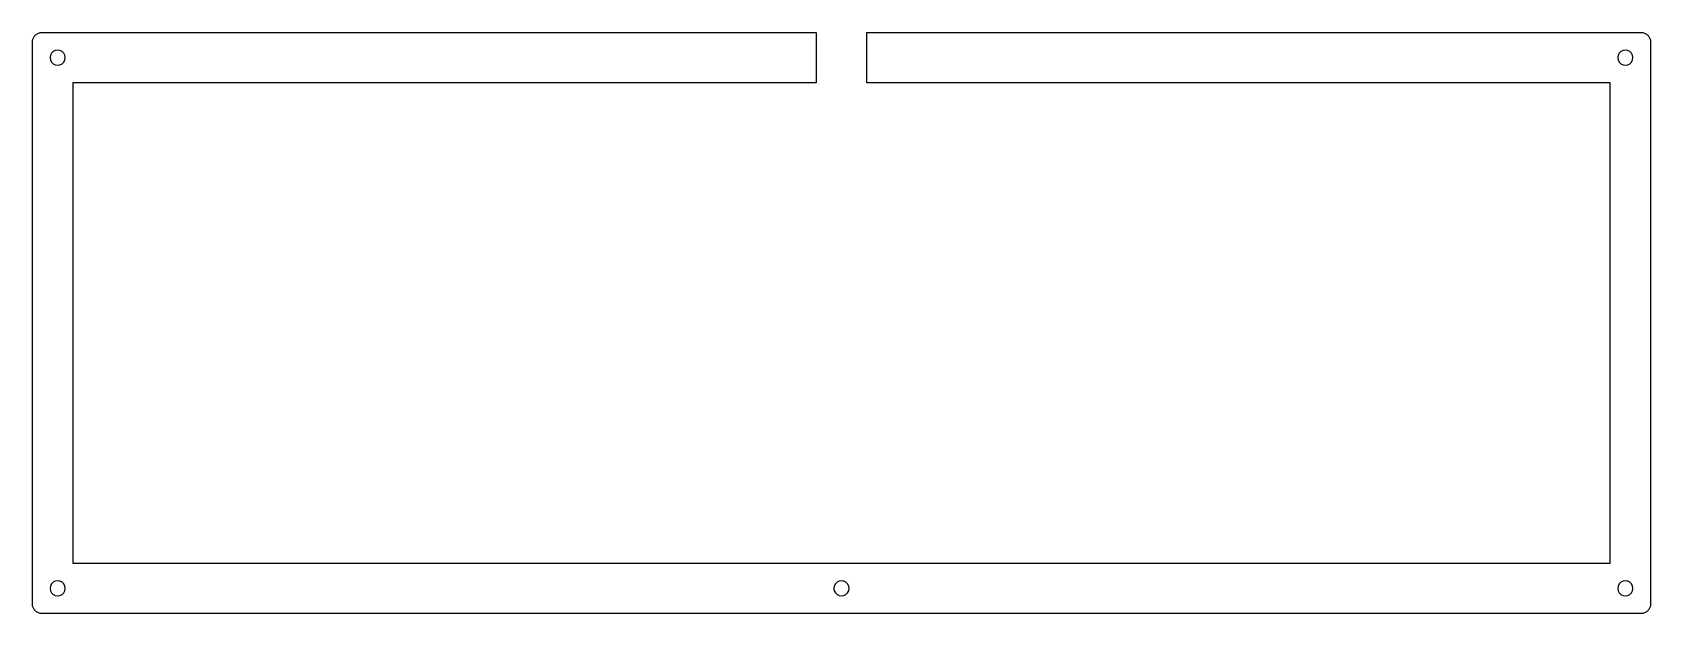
# Model space of a CAD drawing. Extents: x 0 to 321, y 0 to 115.
import ezdxf

# ---------------------------------------------------------------- set-up
doc = ezdxf.new("R2010")
doc.units = 0
doc.layers.get('0').update_dxf_attribs({"linetype": 'CONTINUOUS'})

msp = doc.modelspace()

# ---------------------------------------------------------------- linework, layer by layer
at = {"color": 0}
for p, q in [((0.093707, 2.09048), (0.095085, 113.342)), ((0.095085, 113.342), (0.100597, 113.499)), ((0.100597, 113.499), (0.118511, 113.655)), ((0.118511, 113.655), (0.150206, 113.811)), ((0.150206, 113.811), (0.191547, 113.961)), ((0.191547, 113.961), (0.246669, 114.108)), ((0.246669, 114.108), (0.311437, 114.252)), ((0.311437, 114.252), (0.388606, 114.387)), ((0.388606, 114.387), (0.475424, 114.519)), ((0.475424, 114.519), (0.573264, 114.642)), ((0.573264, 114.642), (0.679372, 114.758)), ((0.679372, 114.758), (0.795129, 114.864)), ((0.795129, 114.864), (0.919152, 114.961)), ((0.919152, 114.961), (1.05006, 115.048)), ((1.05006, 115.048), (1.18649, 115.125)), ((1.18649, 115.125), (1.32843, 115.19)), ((1.32843, 115.19), (1.47588, 115.245)), ((1.47588, 115.245), (1.62746, 115.287)), ((1.62746, 115.287), (1.7818, 115.318)), ((1.7818, 115.318), (1.93752, 115.336)), ((1.93752, 115.336), (2.09462, 115.343)), ((2.09462, 115.343), (155.495, 115.343)), ((155.495, 115.343), (155.495, 105.344)), ((165.494, 105.344), (165.494, 115.342)), ((165.494, 115.342), (318.896, 115.342)), ((318.896, 115.342), (319.052, 115.336)), ((319.052, 115.336), (319.207, 115.318)), ((319.207, 115.318), (319.362, 115.287)), ((319.362, 115.287), (319.513, 115.245)), ((319.513, 115.245), (319.661, 115.19)), ((319.661, 115.19), (319.803, 115.125)), ((319.803, 115.125), (319.939, 115.048)), ((319.939, 115.048), (320.071, 114.961)), ((320.071, 114.961), (320.194, 114.864)), ((320.194, 114.864), (320.31, 114.758)), ((320.31, 114.758), (320.416, 114.642)), ((320.416, 114.642), (320.514, 114.519)), ((320.514, 114.519), (320.601, 114.387)), ((320.601, 114.387), (320.678, 114.252)), ((320.678, 114.252), (320.742, 114.108)), ((320.742, 114.108), (320.798, 113.961)), ((320.798, 113.961), (320.84, 113.811)), ((320.84, 113.811), (320.871, 113.655)), ((320.871, 113.655), (320.888, 113.499)), ((320.888, 113.499), (320.895, 113.342)), ((320.895, 113.342), (320.895, 2.09186)), ((3.66832, 110.807), (3.5953, 110.344)), ((3.5953, 110.344), (3.66832, 109.879)), ((3.88056, 111.226), (3.66832, 110.807)), ((3.66832, 109.879), (3.88056, 109.462)), ((4.21266, 111.556), (3.88056, 111.226)), ((3.88056, 109.462), (4.21266, 109.13)), ((4.63021, 111.77), (4.21266, 111.556)), ((4.21266, 109.13), (4.63021, 108.917)), ((5.0946, 111.843), (4.63021, 111.77)), ((5.55763, 111.77), (5.0946, 111.843)), ((5.97517, 111.556), (5.55763, 111.77)), ((5.55763, 108.917), (5.97517, 109.13)), ((6.30728, 111.226), (5.97517, 111.556)), ((5.97517, 109.13), (6.30728, 109.462)), ((6.52089, 110.807), (6.30728, 111.226)), ((6.30728, 109.462), (6.52089, 109.879)), ((6.59529, 110.344), (6.52089, 110.807)), ((6.52089, 109.879), (6.59529, 110.344)), ((314.468, 110.807), (314.395, 110.344)), ((314.395, 110.344), (314.468, 109.879)), ((314.682, 111.226), (314.468, 110.807)), ((314.468, 109.879), (314.682, 109.462)), ((315.014, 111.556), (314.682, 111.226)), ((314.682, 109.462), (315.014, 109.13)), ((315.432, 111.77), (315.014, 111.556)), ((315.014, 109.13), (315.432, 108.917)), ((315.896, 111.843), (315.432, 111.77)), ((316.359, 111.77), (315.896, 111.843)), ((316.776, 111.556), (316.359, 111.77)), ((316.359, 108.917), (316.776, 109.13)), ((317.109, 111.226), (316.776, 111.556)), ((316.776, 109.13), (317.109, 109.462)), ((317.322, 110.807), (317.109, 111.226)), ((317.109, 109.462), (317.322, 109.879)), ((317.395, 110.344), (317.322, 110.807)), ((317.322, 109.879), (317.395, 110.344)), ((4.63021, 108.917), (5.0946, 108.843)), ((5.0946, 108.843), (5.55763, 108.917)), ((315.432, 108.917), (315.896, 108.843)), ((315.896, 108.843), (316.359, 108.917)), ((155.495, 105.344), (8.09459, 105.344)), ((8.09459, 105.344), (8.09459, 10.0941)), ((312.896, 105.344), (165.494, 105.344)), ((312.896, 10.0941), (312.896, 105.344)), ((8.09459, 10.0941), (312.896, 10.0941)), ((4.63021, 6.51813), (4.21266, 6.30453)), ((5.0946, 6.59253), (4.63021, 6.51813)), ((5.55763, 6.51813), (5.0946, 6.59253)), ((5.97517, 6.30453), (5.55763, 6.51813)), ((160.03, 6.51813), (159.613, 6.30453)), ((160.494, 6.59253), (160.03, 6.51813)), ((160.959, 6.51813), (160.494, 6.59253)), ((161.376, 6.30453), (160.959, 6.51813)), ((315.432, 6.51813), (315.014, 6.30453)), ((315.896, 6.59253), (315.432, 6.51813)), ((316.359, 6.51813), (315.896, 6.59253)), ((316.776, 6.30453), (316.359, 6.51813)), ((3.66832, 5.55487), (3.5953, 5.09185)), ((3.5953, 5.09185), (3.66832, 4.62883)), ((3.88056, 5.9738), (3.66832, 5.55487)), ((3.66832, 4.62883), (3.88056, 4.20991)), ((4.21266, 6.30453), (3.88056, 5.9738)), ((3.88056, 4.20991), (4.21266, 3.87918)), ((4.21266, 3.87918), (4.63021, 3.66557)), ((4.63021, 3.66557), (5.0946, 3.59255)), ((5.0946, 3.59255), (5.55763, 3.66557)), ((5.55763, 3.66557), (5.97517, 3.87918)), ((6.30728, 5.9738), (5.97517, 6.30453)), ((5.97517, 3.87918), (6.30728, 4.20991)), ((6.52089, 5.55487), (6.30728, 5.9738)), ((6.30728, 4.20991), (6.52089, 4.62883)), ((6.59529, 5.09185), (6.52089, 5.55487)), ((6.52089, 4.62883), (6.59529, 5.09185)), ((159.068, 5.55487), (158.995, 5.09185)), ((158.995, 5.09185), (159.068, 4.62883)), ((159.281, 5.9738), (159.068, 5.55487)), ((159.068, 4.62883), (159.281, 4.20991)), ((159.613, 6.30453), (159.281, 5.9738)), ((159.281, 4.20991), (159.613, 3.87918)), ((159.613, 3.87918), (160.03, 3.66557)), ((160.03, 3.66557), (160.494, 3.59255)), ((160.494, 3.59255), (160.959, 3.66557)), ((160.959, 3.66557), (161.376, 3.87918)), ((161.709, 5.9738), (161.376, 6.30453)), ((161.376, 3.87918), (161.709, 4.20991)), ((161.922, 5.55487), (161.709, 5.9738)), ((161.709, 4.20991), (161.922, 4.62883)), ((161.995, 5.09185), (161.922, 5.55487)), ((161.922, 4.62883), (161.995, 5.09185)), ((314.468, 5.55487), (314.395, 5.09185)), ((314.395, 5.09185), (314.468, 4.62883)), ((314.682, 5.9738), (314.468, 5.55487)), ((314.468, 4.62883), (314.682, 4.20991)), ((315.014, 6.30453), (314.682, 5.9738)), ((314.682, 4.20991), (315.014, 3.87918)), ((315.014, 3.87918), (315.432, 3.66557)), ((315.432, 3.66557), (315.896, 3.59255)), ((315.896, 3.59255), (316.359, 3.66557)), ((316.359, 3.66557), (316.776, 3.87918)), ((317.109, 5.9738), (316.776, 6.30453)), ((316.776, 3.87918), (317.109, 4.20991)), ((317.322, 5.55487), (317.109, 5.9738)), ((317.109, 4.20991), (317.322, 4.62883)), ((317.395, 5.09185), (317.322, 5.55487)), ((317.322, 4.62883), (317.395, 5.09185)), ((0.100597, 1.93614), (0.093707, 2.09048)), ((0.118511, 1.77905), (0.100597, 1.93614)), ((0.150206, 1.62471), (0.118511, 1.77905)), ((0.191547, 1.47312), (0.150206, 1.62471)), ((0.246669, 1.32567), (0.191547, 1.47312)), ((0.311437, 1.18374), (0.246669, 1.32567)), ((0.388606, 1.04731), (0.311437, 1.18374)), ((0.475424, 0.916397), (0.388606, 1.04731)), ((0.573264, 0.79375), (0.475424, 0.916397)), ((0.679372, 0.676617), (0.573264, 0.79375)), ((0.795129, 0.571885), (0.679372, 0.676617)), ((0.919152, 0.472666), (0.795129, 0.571885)), ((1.05006, 0.385851), (0.919152, 0.472666)), ((1.18649, 0.308681), (1.05006, 0.385851)), ((1.32843, 0.243913), (1.18649, 0.308681)), ((1.47588, 0.188791), (1.32843, 0.243913)), ((1.62746, 0.14745), (1.47588, 0.188791)), ((1.7818, 0.115755), (1.62746, 0.14745)), ((1.93752, 0.099219), (1.7818, 0.115755)), ((2.09462, 0.092329), (1.93752, 0.099219)), ((318.896, 0.092329), (2.09462, 0.092329)), ((319.052, 0.099219), (318.896, 0.092329)), ((319.207, 0.115755), (319.052, 0.099219)), ((319.362, 0.14745), (319.207, 0.115755)), ((319.513, 0.188791), (319.362, 0.14745)), ((319.661, 0.243913), (319.513, 0.188791)), ((319.803, 0.308681), (319.661, 0.243913)), ((319.939, 0.385851), (319.803, 0.308681)), ((320.071, 0.472666), (319.939, 0.385851)), ((320.194, 0.571885), (320.071, 0.472666)), ((320.31, 0.676617), (320.194, 0.571885)), ((320.416, 0.79375), (320.31, 0.676617)), ((320.514, 0.916397), (320.416, 0.79375)), ((320.601, 1.04731), (320.514, 0.916397)), ((320.678, 1.18374), (320.601, 1.04731)), ((320.742, 1.32567), (320.678, 1.18374)), ((320.798, 1.47312), (320.742, 1.32567)), ((320.84, 1.62471), (320.798, 1.47312)), ((320.871, 1.77905), (320.84, 1.62471)), ((320.888, 1.93614), (320.871, 1.77905)), ((320.895, 2.09186), (320.888, 1.93614))]:
    msp.add_line(p, q, dxfattribs=at)

doc.saveas('drawing.dxf')
